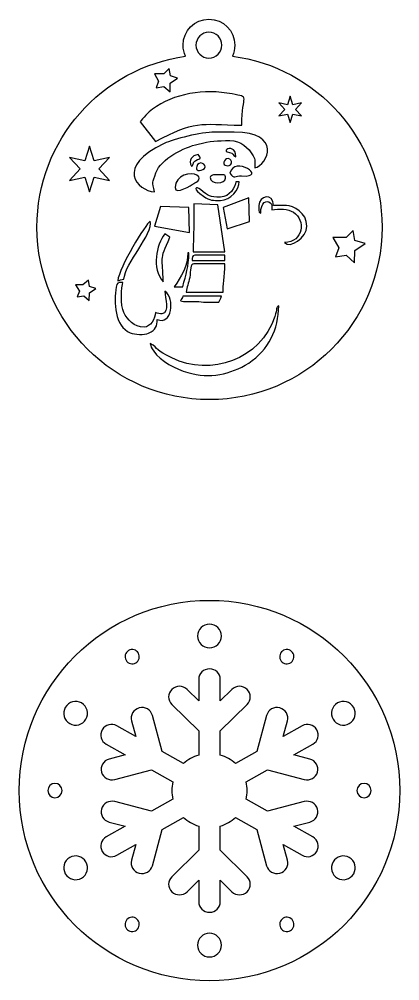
# Model space of a CAD drawing. Header units: centimetres. Extents: x -1 to 124, y -94 to 8.
# Drawn here: x 113.94 to 123.94, y -63.41 to -38.13 of the extents above; entities that cross this region are included whole.
import ezdxf

# ---------------------------------------------------------------- set-up
doc = ezdxf.new("R2010")
doc.units = ezdxf.units.CM
doc.header["$MEASUREMENT"] = 0
doc.layers.add('layer 1', color=7, linetype='Continuous')

msp = doc.modelspace()

# ---------------------------------------------------------------- linework, layer by layer
at = {"layer": 'layer 1', "color": 250}
for points, knots in [([(114.4031, -43.59626), (114.4031, -46.10093), (116.43353, -48.13135), (118.93819, -48.13135), (118.93819, -48.13135), (121.44285, -48.13135), (123.47328, -46.10093), (123.47328, -43.59626), (123.47328, -43.59626), (123.47328, -41.29534), (121.75967, -39.39486), (119.53909, -39.10087), (119.53909, -39.10087), (119.5804, -39.01308), (119.60352, -38.91506), (119.60352, -38.81162), (119.60352, -38.81162), (119.60352, -38.43592), (119.29896, -38.13135), (118.92326, -38.13135), (118.92326, -38.13135), (118.54756, -38.13135), (118.24299, -38.43592), (118.24299, -38.81162), (118.24299, -38.81162), (118.24299, -38.91661), (118.2668, -39.016), (118.30926, -39.10479), (118.30926, -39.10479), (116.10233, -39.41102), (114.4031, -41.30504), (114.4031, -43.59626)], [0, 0, 0, 0, 0.11111111, 0.11111111, 0.11111111, 0.11111111, 0.22222222, 0.22222222, 0.22222222, 0.22222222, 0.33333333, 0.33333333, 0.33333333, 0.33333333, 0.44444444, 0.44444444, 0.44444444, 0.44444444, 0.55555556, 0.55555556, 0.55555556, 0.55555556, 0.66666667, 0.66666667, 0.66666667, 0.66666667, 0.77777778, 0.77777778, 0.77777778, 0.77777778, 1, 1, 1, 1]), ([(119.26339, -38.81162), (119.26339, -38.99947), (119.11111, -39.15175), (118.92326, -39.15175), (118.92326, -39.15175), (118.7354, -39.15175), (118.58313, -38.99947), (118.58313, -38.81162), (118.58313, -38.81162), (118.58313, -38.62376), (118.7354, -38.47149), (118.92326, -38.47149), (118.92326, -38.47149), (119.11111, -38.47149), (119.26339, -38.62376), (119.26339, -38.81162)], [0, 0, 0, 0, 0.2, 0.2, 0.2, 0.2, 0.4, 0.4, 0.4, 0.4, 0.6, 0.6, 0.6, 0.6, 1, 1, 1, 1]), ([(117.90174, -40.04362), (117.90174, -40.04362), (117.74072, -39.89971), (117.74072, -39.89971), (117.74072, -39.89971), (117.74072, -39.89971), (117.53876, -39.93318), (117.53876, -39.93318), (117.53876, -39.93318), (117.53876, -39.93318), (117.60223, -39.76122), (117.60223, -39.76122), (117.60223, -39.76122), (117.60223, -39.76122), (117.49143, -39.56732), (117.49143, -39.56732), (117.49143, -39.56732), (117.49143, -39.56732), (117.74072, -39.56732), (117.74072, -39.56732), (117.74072, -39.56732), (117.74072, -39.56732), (117.87922, -39.42882), (117.87922, -39.42882), (117.87922, -39.42882), (117.87922, -39.42882), (117.91013, -39.61865), (117.91013, -39.61865), (117.91013, -39.61865), (117.91013, -39.61865), (118.10082, -39.67813), (118.10082, -39.67813), (118.10082, -39.67813), (118.10082, -39.67813), (117.90722, -39.81345), (117.90722, -39.81345), (117.90722, -39.81345), (117.90722, -39.81345), (117.90174, -40.04362), (117.90174, -40.04362)], [0, 0, 0, 0, 0.09090909, 0.09090909, 0.09090909, 0.09090909, 0.18181818, 0.18181818, 0.18181818, 0.18181818, 0.27272727, 0.27272727, 0.27272727, 0.27272727, 0.36363636, 0.36363636, 0.36363636, 0.36363636, 0.45454545, 0.45454545, 0.45454545, 0.45454545, 0.54545455, 0.54545455, 0.54545455, 0.54545455, 0.63636364, 0.63636364, 0.63636364, 0.63636364, 0.72727273, 0.72727273, 0.72727273, 0.72727273, 0.81818182, 0.81818182, 0.81818182, 0.81818182, 1, 1, 1, 1]), ([(117.51764, -41.34448), (117.51764, -41.34448), (117.11285, -40.82724), (117.11285, -40.82724), (117.11285, -40.82724), (117.17396, -40.73599), (117.342, -40.57009), (117.43668, -40.4989), (117.43668, -40.4989), (117.99163, -40.08164), (118.80739, -39.95104), (119.53229, -40.09445), (119.53229, -40.09445), (120.02397, -40.19171), (119.789, -40.08029), (119.789, -40.91719), (119.789, -40.91719), (118.66682, -40.89217), (118.56114, -40.79233), (117.51764, -41.34448)], [0, 0, 0, 0, 0.16666667, 0.16666667, 0.16666667, 0.16666667, 0.33333333, 0.33333333, 0.33333333, 0.33333333, 0.5, 0.5, 0.5, 0.5, 0.66666667, 0.66666667, 0.66666667, 0.66666667, 1, 1, 1, 1]), ([(121.05588, -40.84699), (121.05588, -40.84699), (120.98555, -40.62321), (120.98555, -40.62321), (120.98555, -40.62321), (120.98555, -40.62321), (120.75658, -40.67419), (120.75658, -40.67419), (120.75658, -40.67419), (120.75658, -40.67419), (120.91522, -40.50138), (120.91522, -40.50138), (120.91522, -40.50138), (120.91522, -40.50138), (120.75658, -40.32858), (120.75658, -40.32858), (120.75658, -40.32858), (120.75658, -40.32858), (120.98555, -40.37956), (120.98555, -40.37956), (120.98555, -40.37956), (120.98555, -40.37956), (121.05588, -40.15577), (121.05588, -40.15577), (121.05588, -40.15577), (121.05588, -40.15577), (121.12622, -40.37956), (121.12622, -40.37956), (121.12622, -40.37956), (121.12622, -40.37956), (121.3552, -40.32858), (121.3552, -40.32858), (121.3552, -40.32858), (121.3552, -40.32858), (121.19656, -40.50138), (121.19656, -40.50138), (121.19656, -40.50138), (121.19656, -40.50138), (121.3552, -40.67419), (121.3552, -40.67419), (121.3552, -40.67419), (121.3552, -40.67419), (121.12622, -40.62321), (121.12622, -40.62321), (121.12622, -40.62321), (121.12622, -40.62321), (121.05588, -40.84699), (121.05588, -40.84699)], [0, 0, 0, 0, 0.07692308, 0.07692308, 0.07692308, 0.07692308, 0.15384615, 0.15384615, 0.15384615, 0.15384615, 0.23076923, 0.23076923, 0.23076923, 0.23076923, 0.30769231, 0.30769231, 0.30769231, 0.30769231, 0.38461538, 0.38461538, 0.38461538, 0.38461538, 0.46153846, 0.46153846, 0.46153846, 0.46153846, 0.53846154, 0.53846154, 0.53846154, 0.53846154, 0.61538462, 0.61538462, 0.61538462, 0.61538462, 0.69230769, 0.69230769, 0.69230769, 0.69230769, 0.76923077, 0.76923077, 0.76923077, 0.76923077, 0.84615385, 0.84615385, 0.84615385, 0.84615385, 1, 1, 1, 1]), ([(119.47416, -41.32198), (119.13782, -41.32198), (118.9599, -41.3346), (118.64177, -41.41163), (118.64177, -41.41163), (118.27479, -41.5005), (117.66439, -41.79084), (117.53124, -42.16765), (117.53124, -42.16765), (117.43212, -42.44811), (117.42908, -42.3877), (117.49516, -42.67131), (117.49516, -42.67131), (117.03462, -42.63299), (116.4484, -42.00671), (117.74975, -41.39667), (117.74975, -41.39667), (117.98672, -41.28558), (118.73264, -41.0971), (119.06936, -41.0971), (119.06936, -41.0971), (119.06936, -41.0971), (119.58659, -41.0971), (119.58659, -41.0971), (119.58659, -41.0971), (120.84857, -41.0971), (120.48031, -41.95915), (120.12632, -42.04162), (120.12632, -42.04162), (120.12632, -41.89933), (120.14671, -41.81752), (120.08726, -41.72087), (120.08726, -41.72087), (119.95439, -41.50491), (119.77191, -41.32198), (119.47416, -41.32198)], [0, 0, 0, 0, 0.1, 0.1, 0.1, 0.1, 0.2, 0.2, 0.2, 0.2, 0.3, 0.3, 0.3, 0.3, 0.4, 0.4, 0.4, 0.4, 0.5, 0.5, 0.5, 0.5, 0.6, 0.6, 0.6, 0.6, 0.7, 0.7, 0.7, 0.7, 0.8, 0.8, 0.8, 0.8, 1, 1, 1, 1]), ([(116.30825, -41.76648), (116.30825, -41.76648), (116.03125, -42.06821), (116.03125, -42.06821), (116.03125, -42.06821), (116.03125, -42.06821), (116.30825, -42.36994), (116.30825, -42.36994), (116.30825, -42.36994), (116.30825, -42.36994), (115.90844, -42.28093), (115.90844, -42.28093), (115.90844, -42.28093), (115.90844, -42.28093), (115.78563, -42.67167), (115.78563, -42.67167), (115.78563, -42.67167), (115.78563, -42.67167), (115.66281, -42.28093), (115.66281, -42.28093), (115.66281, -42.28093), (115.66281, -42.28093), (115.26301, -42.36994), (115.26301, -42.36994), (115.26301, -42.36994), (115.26301, -42.36994), (115.54, -42.06821), (115.54, -42.06821), (115.54, -42.06821), (115.54, -42.06821), (115.26301, -41.76648), (115.26301, -41.76648), (115.26301, -41.76648), (115.26301, -41.76648), (115.66281, -41.85548), (115.66281, -41.85548), (115.66281, -41.85548), (115.66281, -41.85548), (115.78563, -41.46474), (115.78563, -41.46474), (115.78563, -41.46474), (115.78563, -41.46474), (115.90844, -41.85548), (115.90844, -41.85548), (115.90844, -41.85548), (115.90844, -41.85548), (116.30825, -41.76648), (116.30825, -41.76648)], [0, 0, 0, 0, 0.07692308, 0.07692308, 0.07692308, 0.07692308, 0.15384615, 0.15384615, 0.15384615, 0.15384615, 0.23076923, 0.23076923, 0.23076923, 0.23076923, 0.30769231, 0.30769231, 0.30769231, 0.30769231, 0.38461538, 0.38461538, 0.38461538, 0.38461538, 0.46153846, 0.46153846, 0.46153846, 0.46153846, 0.53846154, 0.53846154, 0.53846154, 0.53846154, 0.61538462, 0.61538462, 0.61538462, 0.61538462, 0.69230769, 0.69230769, 0.69230769, 0.69230769, 0.76923077, 0.76923077, 0.76923077, 0.76923077, 0.84615385, 0.84615385, 0.84615385, 0.84615385, 1, 1, 1, 1]), ([(118.63824, -41.68528), (118.73188, -41.79885), (118.71646, -41.77184), (118.58111, -41.84572), (118.58111, -41.84572), (118.48021, -41.90077), (118.54604, -41.9352), (118.46216, -41.99665), (118.46216, -41.99665), (118.38002, -41.83097), (118.47576, -41.72035), (118.63824, -41.68528)], [0, 0, 0, 0, 0.25, 0.25, 0.25, 0.25, 0.5, 0.5, 0.5, 0.5, 1, 1, 1, 1]), ([(119.63157, -41.74927), (119.52808, -41.7118), (119.58062, -41.6453), (119.46615, -41.63458), (119.46615, -41.63458), (119.35442, -41.62408), (119.35301, -41.57921), (119.39365, -41.55149), (119.39365, -41.55149), (119.45768, -41.50779), (119.62616, -41.50655), (119.63157, -41.74927)], [0, 0, 0, 0, 0.25, 0.25, 0.25, 0.25, 0.5, 0.5, 0.5, 0.5, 1, 1, 1, 1]), ([(119.78351, -42.24928), (119.61002, -42.23458), (119.58726, -42.34546), (119.47416, -42.17655), (119.47416, -42.17655), (119.58666, -41.69358), (120.4887, -42.30905), (119.78351, -42.24928)], [0, 0, 0, 0, 0.33333333, 0.33333333, 0.33333333, 0.33333333, 1, 1, 1, 1]), ([(118.76484, -42.08437), (118.62673, -42.14544), (118.54073, -42.08719), (118.62645, -41.95436), (118.62645, -41.95436), (118.7091, -41.82634), (118.93482, -42.00923), (118.76484, -42.08437)], [0, 0, 0, 0, 0.33333333, 0.33333333, 0.33333333, 0.33333333, 1, 1, 1, 1]), ([(119.34626, -41.96882), (119.26025, -41.93978), (119.35377, -41.73529), (119.46876, -41.81167), (119.46876, -41.81167), (119.56084, -41.87288), (119.53197, -42.03152), (119.34626, -41.96882)], [0, 0, 0, 0, 0.33333333, 0.33333333, 0.33333333, 0.33333333, 1, 1, 1, 1]), ([(118.60933, -42.23304), (118.78404, -42.33818), (118.51678, -42.45584), (118.51664, -42.45591), (118.51664, -42.45591), (118.48111, -42.47664), (118.03488, -42.76675), (118.03488, -42.55886), (118.03488, -42.55886), (118.03488, -42.21526), (118.45905, -42.14261), (118.60933, -42.23304)], [0, 0, 0, 0, 0.25, 0.25, 0.25, 0.25, 0.5, 0.5, 0.5, 0.5, 1, 1, 1, 1]), ([(119.36171, -42.31149), (119.36171, -42.44637), (118.95692, -42.49923), (118.95692, -42.289), (118.95692, -42.289), (118.95692, -42.26163), (119.00343, -42.22154), (119.04687, -42.22154), (119.04687, -42.22154), (119.33882, -42.22154), (119.36171, -42.19366), (119.36171, -42.31149)], [0, 0, 0, 0, 0.25, 0.25, 0.25, 0.25, 0.5, 0.5, 0.5, 0.5, 1, 1, 1, 1]), ([(119.72154, -42.40145), (119.71728, -42.59206), (119.50094, -42.89619), (119.22678, -42.89619), (119.22678, -42.89619), (119.03255, -42.89619), (118.95105, -42.90084), (118.77646, -42.7843), (118.77646, -42.7843), (118.48133, -42.58731), (118.57672, -42.50724), (118.7026, -42.60812), (118.7026, -42.60812), (118.91354, -42.77718), (118.94415, -42.80624), (119.22678, -42.80624), (119.22678, -42.80624), (119.46784, -42.80624), (119.61943, -42.5474), (119.63157, -42.40145), (119.63157, -42.40145), (119.63157, -42.40145), (119.72154, -42.40145), (119.72154, -42.40145)], [0, 0, 0, 0, 0.14285714, 0.14285714, 0.14285714, 0.14285714, 0.28571429, 0.28571429, 0.28571429, 0.28571429, 0.42857143, 0.42857143, 0.42857143, 0.42857143, 0.57142857, 0.57142857, 0.57142857, 0.57142857, 0.71428571, 0.71428571, 0.71428571, 0.71428571, 1, 1, 1, 1]), ([(120.91343, -43.99813), (121.4056, -43.99813), (121.47341, -43.40587), (121.14382, -43.20552), (121.14382, -43.20552), (121.00365, -43.12032), (120.76827, -43.0988), (120.57609, -43.14356), (120.57609, -43.14356), (120.57609, -43.04454), (120.59667, -43.00705), (120.53581, -42.95705), (120.53581, -42.95705), (120.44323, -42.88099), (120.28374, -42.9288), (120.28374, -43.23351), (120.28374, -43.23351), (120.22876, -43.19324), (120.23876, -43.24895), (120.23876, -43.03112), (120.23876, -43.03112), (120.23876, -42.77582), (120.62107, -42.68022), (120.62107, -43.03112), (120.62107, -43.03112), (120.62107, -43.03112), (120.9584, -43.03112), (120.9584, -43.03112), (120.9584, -43.03112), (121.13845, -43.03112), (121.49812, -43.2168), (121.49812, -43.57084), (121.49812, -43.57084), (121.49812, -43.86438), (121.04242, -44.18375), (120.91343, -43.99813)], [0, 0, 0, 0, 0.1, 0.1, 0.1, 0.1, 0.2, 0.2, 0.2, 0.2, 0.3, 0.3, 0.3, 0.3, 0.4, 0.4, 0.4, 0.4, 0.5, 0.5, 0.5, 0.5, 0.6, 0.6, 0.6, 0.6, 0.7, 0.7, 0.7, 0.7, 0.8, 0.8, 0.8, 0.8, 1, 1, 1, 1]), ([(119.40669, -43.63832), (119.40669, -43.63832), (119.29425, -43.0761), (119.29425, -43.0761), (119.29425, -43.0761), (119.29425, -43.0761), (119.9689, -42.82872), (119.9689, -42.82872), (119.9689, -42.82872), (119.9689, -42.82872), (119.98656, -43.45105), (119.98656, -43.45105), (119.98656, -43.45105), (119.98656, -43.45105), (119.40669, -43.63832), (119.40669, -43.63832)], [0, 0, 0, 0, 0.2, 0.2, 0.2, 0.2, 0.4, 0.4, 0.4, 0.4, 0.6, 0.6, 0.6, 0.6, 1, 1, 1, 1]), ([(118.3947, -43.0761), (118.3947, -43.0761), (118.4085, -43.73871), (118.4085, -43.73871), (118.4085, -43.73871), (118.4085, -43.73871), (117.49516, -43.57084), (117.49516, -43.57084), (117.49516, -43.57084), (117.49516, -43.57084), (117.65257, -43.05361), (117.65257, -43.05361), (117.65257, -43.05361), (117.65257, -43.05361), (118.3947, -43.0761), (118.3947, -43.0761)], [0, 0, 0, 0, 0.2, 0.2, 0.2, 0.2, 0.4, 0.4, 0.4, 0.4, 0.6, 0.6, 0.6, 0.6, 1, 1, 1, 1]), ([(119.15931, -43.00864), (119.15931, -43.00864), (119.33922, -44.24551), (119.33922, -44.24551), (119.33922, -44.24551), (119.33922, -44.24551), (118.50714, -44.24551), (118.50714, -44.24551), (118.50714, -44.24551), (118.519, -43.83047), (118.52964, -43.39908), (118.52964, -42.98615), (118.52964, -42.98615), (118.52964, -42.98615), (119.15931, -43.00864), (119.15931, -43.00864)], [0, 0, 0, 0, 0.2, 0.2, 0.2, 0.2, 0.4, 0.4, 0.4, 0.4, 0.6, 0.6, 0.6, 0.6, 1, 1, 1, 1]), ([(117.38271, -43.43591), (117.46293, -43.78021), (116.72121, -44.53682), (116.68557, -44.96515), (116.68557, -44.96515), (116.63198, -44.97763), (116.57248, -44.98885), (116.52814, -45.01012), (116.52814, -45.01012), (116.55906, -44.6386), (117.26166, -43.52461), (117.38271, -43.43591)], [0, 0, 0, 0, 0.25, 0.25, 0.25, 0.25, 0.5, 0.5, 0.5, 0.5, 1, 1, 1, 1]), ([(122.33421, -44.14152), (122.33421, -44.14152), (122.18068, -43.87284), (122.18068, -43.87284), (122.18068, -43.87284), (122.18068, -43.87284), (122.52612, -43.87284), (122.52612, -43.87284), (122.52612, -43.87284), (122.52612, -43.87284), (122.71803, -43.68092), (122.71803, -43.68092), (122.71803, -43.68092), (122.71803, -43.68092), (122.76086, -43.94396), (122.76086, -43.94396), (122.76086, -43.94396), (122.76086, -43.94396), (123.0251, -44.02637), (123.0251, -44.02637), (123.0251, -44.02637), (123.0251, -44.02637), (122.75683, -44.21389), (122.75683, -44.21389), (122.75683, -44.21389), (122.75683, -44.21389), (122.74924, -44.53284), (122.74924, -44.53284), (122.74924, -44.53284), (122.74924, -44.53284), (122.52612, -44.33342), (122.52612, -44.33342), (122.52612, -44.33342), (122.52612, -44.33342), (122.24625, -44.37979), (122.24625, -44.37979), (122.24625, -44.37979), (122.24625, -44.37979), (122.33421, -44.14152), (122.33421, -44.14152)], [0, 0, 0, 0, 0.09090909, 0.09090909, 0.09090909, 0.09090909, 0.18181818, 0.18181818, 0.18181818, 0.18181818, 0.27272727, 0.27272727, 0.27272727, 0.27272727, 0.36363636, 0.36363636, 0.36363636, 0.36363636, 0.45454545, 0.45454545, 0.45454545, 0.45454545, 0.54545455, 0.54545455, 0.54545455, 0.54545455, 0.63636364, 0.63636364, 0.63636364, 0.63636364, 0.72727273, 0.72727273, 0.72727273, 0.72727273, 0.81818182, 0.81818182, 0.81818182, 0.81818182, 1, 1, 1, 1]), ([(117.89995, -43.8632), (117.59758, -44.49335), (117.72004, -44.38345), (117.72004, -45.03261), (117.72004, -45.03261), (117.41269, -44.67902), (117.53713, -44.06423), (117.76502, -43.77325), (117.76502, -43.77325), (117.76502, -43.77325), (117.89995, -43.8632), (117.89995, -43.8632)], [0, 0, 0, 0, 0.25, 0.25, 0.25, 0.25, 0.5, 0.5, 0.5, 0.5, 1, 1, 1, 1]), ([(118.23728, -45.16754), (118.23728, -45.16754), (118.0124, -45.16754), (118.0124, -45.16754), (118.0124, -45.16754), (118.19226, -44.89892), (118.37221, -44.61135), (118.37221, -44.26799), (118.37221, -44.26799), (118.37221, -44.26799), (118.3947, -44.26799), (118.3947, -44.26799), (118.3947, -44.26799), (118.3947, -44.65687), (118.31886, -44.81737), (118.23728, -45.16754)], [0, 0, 0, 0, 0.2, 0.2, 0.2, 0.2, 0.4, 0.4, 0.4, 0.4, 0.6, 0.6, 0.6, 0.6, 1, 1, 1, 1]), ([(119.33922, -44.47039), (119.33922, -44.47039), (118.48466, -44.47039), (118.48466, -44.47039), (118.48466, -44.47039), (118.48466, -44.40835), (118.46872, -44.33546), (118.55212, -44.33546), (118.55212, -44.33546), (118.55212, -44.33546), (119.33922, -44.33546), (119.33922, -44.33546), (119.33922, -44.33546), (119.33922, -44.33546), (119.33922, -44.47039), (119.33922, -44.47039)], [0, 0, 0, 0, 0.2, 0.2, 0.2, 0.2, 0.4, 0.4, 0.4, 0.4, 0.6, 0.6, 0.6, 0.6, 1, 1, 1, 1]), ([(119.33922, -44.56034), (119.33922, -44.89302), (119.29425, -45.15094), (119.29425, -45.30248), (119.29425, -45.30248), (119.29425, -45.30248), (118.32723, -45.30248), (118.32723, -45.30248), (118.32723, -45.30248), (118.32992, -45.18169), (118.39467, -45.05892), (118.41768, -44.92066), (118.41768, -44.92066), (118.44917, -44.73128), (118.43033, -44.56034), (118.52964, -44.56034), (118.52964, -44.56034), (118.52964, -44.56034), (119.33922, -44.56034), (119.33922, -44.56034)], [0, 0, 0, 0, 0.16666667, 0.16666667, 0.16666667, 0.16666667, 0.33333333, 0.33333333, 0.33333333, 0.33333333, 0.5, 0.5, 0.5, 0.5, 0.66666667, 0.66666667, 0.66666667, 0.66666667, 1, 1, 1, 1]), ([(115.78747, -45.15601), (115.78747, -45.15601), (115.95445, -45.20808), (115.95445, -45.20808), (115.95445, -45.20808), (115.95445, -45.20808), (115.78492, -45.32658), (115.78492, -45.32658), (115.78492, -45.32658), (115.78492, -45.32658), (115.78013, -45.52813), (115.78013, -45.52813), (115.78013, -45.52813), (115.78013, -45.52813), (115.63913, -45.40213), (115.63913, -45.40213), (115.63913, -45.40213), (115.63913, -45.40213), (115.46228, -45.43142), (115.46228, -45.43142), (115.46228, -45.43142), (115.46228, -45.43142), (115.51786, -45.28085), (115.51786, -45.28085), (115.51786, -45.28085), (115.51786, -45.28085), (115.42083, -45.11105), (115.42083, -45.11105), (115.42083, -45.11105), (115.42083, -45.11105), (115.61277, -45.11708), (115.61277, -45.11708), (115.61277, -45.11708), (115.61277, -45.11708), (115.76041, -44.98978), (115.76041, -44.98978), (115.76041, -44.98978), (115.76041, -44.98978), (115.78747, -45.15601), (115.78747, -45.15601)], [0, 0, 0, 0, 0.09090909, 0.09090909, 0.09090909, 0.09090909, 0.18181818, 0.18181818, 0.18181818, 0.18181818, 0.27272727, 0.27272727, 0.27272727, 0.27272727, 0.36363636, 0.36363636, 0.36363636, 0.36363636, 0.45454545, 0.45454545, 0.45454545, 0.45454545, 0.54545455, 0.54545455, 0.54545455, 0.54545455, 0.63636364, 0.63636364, 0.63636364, 0.63636364, 0.72727273, 0.72727273, 0.72727273, 0.72727273, 0.81818182, 0.81818182, 0.81818182, 0.81818182, 1, 1, 1, 1]), ([(116.66308, -45.0551), (116.61989, -45.14511), (116.59443, -45.66922), (116.68621, -45.84155), (116.68621, -45.84155), (116.78517, -46.02734), (116.94131, -46.22451), (117.22529, -46.22451), (117.22529, -46.22451), (117.38773, -46.22451), (117.50501, -45.99405), (117.51764, -45.8422), (117.51764, -45.8422), (117.57974, -45.85667), (117.63242, -45.88992), (117.68932, -45.87817), (117.68932, -45.87817), (117.90956, -45.83272), (117.7692, -45.46791), (117.76502, -45.27998), (117.76502, -45.27998), (118.0465, -45.46847), (117.94103, -46.20367), (117.56262, -46.02211), (117.56262, -46.02211), (117.56262, -46.1868), (117.53101, -46.30586), (117.33883, -46.38303), (117.33883, -46.38303), (117.21711, -46.43192), (116.97905, -46.42797), (116.85111, -46.37381), (116.85111, -46.37381), (116.4521, -46.20488), (116.41383, -45.56789), (116.48746, -45.17183), (116.48746, -45.17183), (116.51026, -45.04923), (116.51447, -45.0551), (116.66308, -45.0551)], [0, 0, 0, 0, 0.09090909, 0.09090909, 0.09090909, 0.09090909, 0.18181818, 0.18181818, 0.18181818, 0.18181818, 0.27272727, 0.27272727, 0.27272727, 0.27272727, 0.36363636, 0.36363636, 0.36363636, 0.36363636, 0.45454545, 0.45454545, 0.45454545, 0.45454545, 0.54545455, 0.54545455, 0.54545455, 0.54545455, 0.63636364, 0.63636364, 0.63636364, 0.63636364, 0.72727273, 0.72727273, 0.72727273, 0.72727273, 0.81818182, 0.81818182, 0.81818182, 0.81818182, 1, 1, 1, 1]), ([(119.24926, -45.41491), (119.23396, -45.48064), (119.21, -45.51905), (119.1818, -45.57234), (119.1818, -45.57234), (119.07663, -45.57234), (118.97128, -45.57326), (118.86618, -45.57311), (118.86618, -45.57311), (118.73106, -45.57292), (118.70312, -45.55052), (118.57551, -45.54895), (118.57551, -45.54895), (118.48254, -45.5478), (118.34219, -45.55949), (118.2559, -45.55058), (118.2559, -45.55058), (118.10689, -45.53517), (118.21202, -45.50953), (118.23728, -45.41491), (118.23728, -45.41491), (118.23728, -45.41491), (119.24926, -45.41491), (119.24926, -45.41491)], [0, 0, 0, 0, 0.14285714, 0.14285714, 0.14285714, 0.14285714, 0.28571429, 0.28571429, 0.28571429, 0.28571429, 0.42857143, 0.42857143, 0.42857143, 0.42857143, 0.57142857, 0.57142857, 0.57142857, 0.57142857, 0.71428571, 0.71428571, 0.71428571, 0.71428571, 1, 1, 1, 1]), ([(117.94459, -47.03443), (118.97253, -47.54154), (120.28051, -47.07419), (120.65567, -45.94426), (120.65567, -45.94426), (120.72407, -45.73822), (120.67937, -45.71844), (120.756, -45.66229), (120.756, -45.66229), (120.756, -46.27662), (120.49421, -46.83163), (119.96783, -47.16795), (119.96783, -47.16795), (119.49138, -47.47236), (118.94802, -47.58951), (118.3691, -47.41952), (118.3691, -47.41952), (118.0538, -47.32692), (117.65013, -47.125), (117.47327, -46.85358), (117.47327, -46.85358), (117.4089, -46.7548), (117.39438, -46.74272), (117.38271, -46.65179), (117.38271, -46.65179), (117.60873, -46.80314), (117.52052, -46.82523), (117.94459, -47.03443)], [0, 0, 0, 0, 0.125, 0.125, 0.125, 0.125, 0.25, 0.25, 0.25, 0.25, 0.375, 0.375, 0.375, 0.375, 0.5, 0.5, 0.5, 0.5, 0.625, 0.625, 0.625, 0.625, 0.75, 0.75, 0.75, 0.75, 1, 1, 1, 1]), ([(118.9382, -63.40713), (121.69963, -63.40713), (123.93819, -61.16856), (123.93819, -58.40713), (123.93819, -58.40713), (123.93819, -55.64571), (121.69963, -53.40713), (118.9382, -53.40713), (118.9382, -53.40713), (116.17676, -53.40713), (113.9382, -55.64571), (113.9382, -58.40713), (113.9382, -58.40713), (113.9382, -61.16856), (116.17676, -63.40713), (118.9382, -63.40713)], [0, 0, 0, 0, 0.2, 0.2, 0.2, 0.2, 0.4, 0.4, 0.4, 0.4, 0.6, 0.6, 0.6, 0.6, 1, 1, 1, 1]), ([(118.9382, -54.65713), (118.76559, -54.65713), (118.6257, -54.51723), (118.6257, -54.34463), (118.6257, -54.34463), (118.6257, -54.17203), (118.76559, -54.03213), (118.9382, -54.03213), (118.9382, -54.03213), (119.1108, -54.03213), (119.25069, -54.17203), (119.25069, -54.34463), (119.25069, -54.34463), (119.25069, -54.51723), (119.1108, -54.65713), (118.9382, -54.65713)], [0, 0, 0, 0, 0.2, 0.2, 0.2, 0.2, 0.4, 0.4, 0.4, 0.4, 0.6, 0.6, 0.6, 0.6, 1, 1, 1, 1]), ([(117.0007, -55.05128), (116.91101, -55.10306), (116.79634, -55.07233), (116.74456, -54.98266), (116.74456, -54.98266), (116.6928, -54.89298), (116.72351, -54.77829), (116.81319, -54.72652), (116.81319, -54.72652), (116.90288, -54.67474), (117.01754, -54.70548), (117.06931, -54.79516), (117.06931, -54.79516), (117.12109, -54.88483), (117.09038, -54.99951), (117.0007, -55.05128)], [0, 0, 0, 0, 0.2, 0.2, 0.2, 0.2, 0.4, 0.4, 0.4, 0.4, 0.6, 0.6, 0.6, 0.6, 1, 1, 1, 1]), ([(121.13183, -54.98266), (121.08005, -55.07233), (120.96538, -55.10306), (120.87569, -55.05128), (120.87569, -55.05128), (120.78602, -54.99951), (120.7553, -54.88483), (120.80708, -54.79516), (120.80708, -54.79516), (120.85883, -54.70548), (120.97352, -54.67474), (121.0632, -54.72652), (121.0632, -54.72652), (121.15288, -54.77829), (121.18359, -54.89297), (121.13183, -54.98266)], [0, 0, 0, 0, 0.2, 0.2, 0.2, 0.2, 0.4, 0.4, 0.4, 0.4, 0.6, 0.6, 0.6, 0.6, 1, 1, 1, 1]), ([(121.37005, -60.10856), (121.37005, -60.10856), (120.87363, -59.82663), (120.87363, -59.82663), (120.87363, -59.82663), (120.87363, -59.82663), (120.98593, -60.23918), (120.98593, -60.23918), (120.98593, -60.23918), (121.02658, -60.38758), (120.93693, -60.54014), (120.78578, -60.57974), (120.78578, -60.57974), (120.63457, -60.61962), (120.47954, -60.53164), (120.43894, -60.38299), (120.43894, -60.38299), (120.43894, -60.38299), (120.18044, -59.43382), (120.18044, -59.43382), (120.18044, -59.43382), (120.18044, -59.43382), (119.61805, -59.11412), (119.61805, -59.11412), (119.61805, -59.11412), (119.50702, -59.21732), (119.37164, -59.29553), (119.2211, -59.34019), (119.2211, -59.34019), (119.2211, -59.34019), (119.2211, -59.97757), (119.2211, -59.97757), (119.2211, -59.97757), (119.2211, -59.97757), (119.92823, -60.67307), (119.92823, -60.67307), (119.92823, -60.67307), (120.03873, -60.78178), (120.03873, -60.95757), (119.92823, -61.06664), (119.92823, -61.06664), (119.81785, -61.17491), (119.63923, -61.17491), (119.52809, -61.06664), (119.52809, -61.06664), (119.52809, -61.06664), (119.2211, -60.76472), (119.2211, -60.76472), (119.2211, -60.76472), (119.2211, -60.76472), (119.2211, -61.32823), (119.2211, -61.32823), (119.2211, -61.32823), (119.2211, -61.48174), (119.09433, -61.60649), (118.93833, -61.60649), (118.93833, -61.60649), (118.78218, -61.60649), (118.65514, -61.48174), (118.65514, -61.32823), (118.65514, -61.32823), (118.65514, -61.32823), (118.65514, -60.76472), (118.65514, -60.76472), (118.65514, -60.76472), (118.65514, -60.76472), (118.34811, -61.06664), (118.34811, -61.06664), (118.34811, -61.06664), (118.23764, -61.17526), (118.05883, -61.17526), (117.94793, -61.06664), (117.94793, -61.06664), (117.83724, -60.95757), (117.83724, -60.78178), (117.94793, -60.67307), (117.94793, -60.67307), (117.94793, -60.67307), (118.65514, -59.97757), (118.65514, -59.97757), (118.65514, -59.97757), (118.65514, -59.97757), (118.65514, -59.34019), (118.65514, -59.34019), (118.65514, -59.34019), (118.50429, -59.29553), (118.3691, -59.21732), (118.25848, -59.11412), (118.25848, -59.11412), (118.25848, -59.11412), (117.69598, -59.43382), (117.69598, -59.43382), (117.69598, -59.43382), (117.69598, -59.43382), (117.43706, -60.38299), (117.43706, -60.38299), (117.43706, -60.38299), (117.39645, -60.53164), (117.2416, -60.61962), (117.09061, -60.57932), (117.09061, -60.57932), (116.93956, -60.54014), (116.85006, -60.38758), (116.89046, -60.23887), (116.89046, -60.23887), (116.89046, -60.23887), (117.00279, -59.82663), (117.00279, -59.82663), (117.00279, -59.82663), (117.00279, -59.82663), (116.50648, -60.10856), (116.50648, -60.10856), (116.50648, -60.10856), (116.37079, -60.18548), (116.19778, -60.14006), (116.1198, -60.00676), (116.1198, -60.00676), (116.04135, -59.87377), (116.08785, -59.70359), (116.22374, -59.62663), (116.22374, -59.62663), (116.22374, -59.62663), (116.7196, -59.34504), (116.7196, -59.34504), (116.7196, -59.34504), (116.7196, -59.34504), (116.30004, -59.23496), (116.30004, -59.23496), (116.30004, -59.23496), (116.14925, -59.19469), (116.05956, -59.04244), (116.10015, -58.89389), (116.10015, -58.89389), (116.1408, -58.74553), (116.29588, -58.65747), (116.44645, -58.69744), (116.44645, -58.69744), (116.44645, -58.69744), (117.41304, -58.95178), (117.41304, -58.95178), (117.41304, -58.95178), (117.41304, -58.95178), (117.97573, -58.63222), (117.97573, -58.63222), (117.97573, -58.63222), (117.95796, -58.55952), (117.94793, -58.48461), (117.94793, -58.40728), (117.94793, -58.40728), (117.94793, -58.32963), (117.95796, -58.25441), (117.97573, -58.18204), (117.97573, -58.18204), (117.97573, -58.18204), (117.41258, -57.86213), (117.41258, -57.86213), (117.41258, -57.86213), (117.41258, -57.86213), (116.44645, -58.11718), (116.44645, -58.11718), (116.44645, -58.11718), (116.29588, -58.15678), (116.1408, -58.06877), (116.10015, -57.92042), (116.10015, -57.92042), (116.05956, -57.77183), (116.14925, -57.61921), (116.30004, -57.57966), (116.30004, -57.57966), (116.30004, -57.57966), (116.7196, -57.46956), (116.7196, -57.46956), (116.7196, -57.46956), (116.7196, -57.46956), (116.22374, -57.18753), (116.22374, -57.18753), (116.22374, -57.18753), (116.08785, -57.11036), (116.04135, -56.94016), (116.1198, -56.80754), (116.1198, -56.80754), (116.19778, -56.67458), (116.37079, -56.62879), (116.50648, -56.70571), (116.50648, -56.70571), (116.50648, -56.70571), (117.00279, -56.98728), (117.00279, -56.98728), (117.00279, -56.98728), (117.00279, -56.98728), (116.89046, -56.57546), (116.89046, -56.57546), (116.89046, -56.57546), (116.84993, -56.42671), (116.93956, -56.27417), (117.09061, -56.23463), (117.09061, -56.23463), (117.2416, -56.19488), (117.39645, -56.28304), (117.43706, -56.43101), (117.43706, -56.43101), (117.43706, -56.43101), (117.69598, -57.38082), (117.69598, -57.38082), (117.69598, -57.38082), (117.69598, -57.38082), (118.25848, -57.69973), (118.25848, -57.69973), (118.25848, -57.69973), (118.3691, -57.59691), (118.50429, -57.51832), (118.65514, -57.47418), (118.65514, -57.47418), (118.65514, -57.47418), (118.65514, -56.83638), (118.65514, -56.83638), (118.65514, -56.83638), (118.65514, -56.83638), (117.94793, -56.14126), (117.94793, -56.14126), (117.94793, -56.14126), (117.83724, -56.03281), (117.83724, -55.85669), (117.94793, -55.74729), (117.94793, -55.74729), (118.05883, -55.63932), (118.23764, -55.63932), (118.34811, -55.74729), (118.34811, -55.74729), (118.34811, -55.74729), (118.65514, -56.04954), (118.65514, -56.04954), (118.65514, -56.04954), (118.65514, -56.04954), (118.65514, -55.48569), (118.65514, -55.48569), (118.65514, -55.48569), (118.65514, -55.33221), (118.78218, -55.20777), (118.93833, -55.20777), (118.93833, -55.20777), (119.09433, -55.20777), (119.2211, -55.33221), (119.2211, -55.48569), (119.2211, -55.48569), (119.2211, -55.48569), (119.2211, -56.04954), (119.2211, -56.04954), (119.2211, -56.04954), (119.2211, -56.04954), (119.52809, -55.74729), (119.52809, -55.74729), (119.52809, -55.74729), (119.63923, -55.63932), (119.81785, -55.63932), (119.92823, -55.74729), (119.92823, -55.74729), (120.03873, -55.85669), (120.03873, -56.03252), (119.92823, -56.14126), (119.92823, -56.14126), (119.92823, -56.14126), (119.2211, -56.83638), (119.2211, -56.83638), (119.2211, -56.83638), (119.2211, -56.83638), (119.2211, -57.47418), (119.2211, -57.47418), (119.2211, -57.47418), (119.37164, -57.51832), (119.50702, -57.59691), (119.61805, -57.69973), (119.61805, -57.69973), (119.61805, -57.69973), (120.18044, -57.38082), (120.18044, -57.38082), (120.18044, -57.38082), (120.18044, -57.38082), (120.43894, -56.43101), (120.43894, -56.43101), (120.43894, -56.43101), (120.47954, -56.28304), (120.63457, -56.19488), (120.78578, -56.23463), (120.78578, -56.23463), (120.93693, -56.27417), (121.02658, -56.42671), (120.98593, -56.57546), (120.98593, -56.57546), (120.98593, -56.57546), (120.87363, -56.98728), (120.87363, -56.98728), (120.87363, -56.98728), (120.87363, -56.98728), (121.37005, -56.70571), (121.37005, -56.70571), (121.37005, -56.70571), (121.50565, -56.62879), (121.67818, -56.67458), (121.75658, -56.80754), (121.75658, -56.80754), (121.8351, -56.94016), (121.7884, -57.11036), (121.65297, -57.18753), (121.65297, -57.18753), (121.65297, -57.18753), (121.15665, -57.46956), (121.15665, -57.46956), (121.15665, -57.46956), (121.15665, -57.46956), (121.57593, -57.57966), (121.57593, -57.57966), (121.57593, -57.57966), (121.72722, -57.61921), (121.81685, -57.77183), (121.77624, -57.92042), (121.77624, -57.92042), (121.73563, -58.06877), (121.58059, -58.15678), (121.42954, -58.11718), (121.42954, -58.11718), (121.42954, -58.11718), (120.46367, -57.86213), (120.46367, -57.86213), (120.46367, -57.86213), (120.46367, -57.86213), (119.90072, -58.18204), (119.90072, -58.18204), (119.90072, -58.18204), (119.9187, -58.25441), (119.92823, -58.32963), (119.92823, -58.40728), (119.92823, -58.40728), (119.92823, -58.48461), (119.9187, -58.55952), (119.90072, -58.63222), (119.90072, -58.63222), (119.90072, -58.63222), (120.46367, -58.95178), (120.46367, -58.95178), (120.46367, -58.95178), (120.46367, -58.95178), (121.42954, -58.69744), (121.42954, -58.69744), (121.42954, -58.69744), (121.58059, -58.65747), (121.73563, -58.74553), (121.77624, -58.89389), (121.77624, -58.89389), (121.81685, -59.04244), (121.72722, -59.19469), (121.57593, -59.23496), (121.57593, -59.23496), (121.57593, -59.23496), (121.15665, -59.34504), (121.15665, -59.34504), (121.15665, -59.34504), (121.15665, -59.34504), (121.65297, -59.62663), (121.65297, -59.62663), (121.65297, -59.62663), (121.7884, -59.70359), (121.8351, -59.87377), (121.75658, -60.00676), (121.75658, -60.00676), (121.67818, -60.14006), (121.50565, -60.18548), (121.37005, -60.10856)], [0, 0, 0, 0, 0.01075269, 0.01075269, 0.01075269, 0.01075269, 0.02150538, 0.02150538, 0.02150538, 0.02150538, 0.03225806, 0.03225806, 0.03225806, 0.03225806, 0.04301075, 0.04301075, 0.04301075, 0.04301075, 0.05376344, 0.05376344, 0.05376344, 0.05376344, 0.06451613, 0.06451613, 0.06451613, 0.06451613, 0.07526882, 0.07526882, 0.07526882, 0.07526882, 0.08602151, 0.08602151, 0.08602151, 0.08602151, 0.09677419, 0.09677419, 0.09677419, 0.09677419, 0.10752688, 0.10752688, 0.10752688, 0.10752688, 0.11827957, 0.11827957, 0.11827957, 0.11827957, 0.12903226, 0.12903226, 0.12903226, 0.12903226, 0.13978495, 0.13978495, 0.13978495, 0.13978495, 0.15053763, 0.15053763, 0.15053763, 0.15053763, 0.16129032, 0.16129032, 0.16129032, 0.16129032, 0.17204301, 0.17204301, 0.17204301, 0.17204301, 0.1827957, 0.1827957, 0.1827957, 0.1827957, 0.19354839, 0.19354839, 0.19354839, 0.19354839, 0.20430108, 0.20430108, 0.20430108, 0.20430108, 0.21505376, 0.21505376, 0.21505376, 0.21505376, 0.22580645, 0.22580645, 0.22580645, 0.22580645, 0.23655914, 0.23655914, 0.23655914, 0.23655914, 0.24731183, 0.24731183, 0.24731183, 0.24731183, 0.25806452, 0.25806452, 0.25806452, 0.25806452, 0.2688172, 0.2688172, 0.2688172, 0.2688172, 0.27956989, 0.27956989, 0.27956989, 0.27956989, 0.29032258, 0.29032258, 0.29032258, 0.29032258, 0.30107527, 0.30107527, 0.30107527, 0.30107527, 0.31182796, 0.31182796, 0.31182796, 0.31182796, 0.32258065, 0.32258065, 0.32258065, 0.32258065, 0.33333333, 0.33333333, 0.33333333, 0.33333333, 0.34408602, 0.34408602, 0.34408602, 0.34408602, 0.35483871, 0.35483871, 0.35483871, 0.35483871, 0.3655914, 0.3655914, 0.3655914, 0.3655914, 0.37634409, 0.37634409, 0.37634409, 0.37634409, 0.38709677, 0.38709677, 0.38709677, 0.38709677, 0.39784946, 0.39784946, 0.39784946, 0.39784946, 0.40860215, 0.40860215, 0.40860215, 0.40860215, 0.41935484, 0.41935484, 0.41935484, 0.41935484, 0.43010753, 0.43010753, 0.43010753, 0.43010753, 0.44086022, 0.44086022, 0.44086022, 0.44086022, 0.4516129, 0.4516129, 0.4516129, 0.4516129, 0.46236559, 0.46236559, 0.46236559, 0.46236559, 0.47311828, 0.47311828, 0.47311828, 0.47311828, 0.48387097, 0.48387097, 0.48387097, 0.48387097, 0.49462366, 0.49462366, 0.49462366, 0.49462366, 0.50537634, 0.50537634, 0.50537634, 0.50537634, 0.51612903, 0.51612903, 0.51612903, 0.51612903, 0.52688172, 0.52688172, 0.52688172, 0.52688172, 0.53763441, 0.53763441, 0.53763441, 0.53763441, 0.5483871, 0.5483871, 0.5483871, 0.5483871, 0.55913978, 0.55913978, 0.55913978, 0.55913978, 0.56989247, 0.56989247, 0.56989247, 0.56989247, 0.58064516, 0.58064516, 0.58064516, 0.58064516, 0.59139785, 0.59139785, 0.59139785, 0.59139785, 0.60215054, 0.60215054, 0.60215054, 0.60215054, 0.61290323, 0.61290323, 0.61290323, 0.61290323, 0.62365591, 0.62365591, 0.62365591, 0.62365591, 0.6344086, 0.6344086, 0.6344086, 0.6344086, 0.64516129, 0.64516129, 0.64516129, 0.64516129, 0.65591398, 0.65591398, 0.65591398, 0.65591398, 0.66666667, 0.66666667, 0.66666667, 0.66666667, 0.67741935, 0.67741935, 0.67741935, 0.67741935, 0.68817204, 0.68817204, 0.68817204, 0.68817204, 0.69892473, 0.69892473, 0.69892473, 0.69892473, 0.70967742, 0.70967742, 0.70967742, 0.70967742, 0.72043011, 0.72043011, 0.72043011, 0.72043011, 0.7311828, 0.7311828, 0.7311828, 0.7311828, 0.74193548, 0.74193548, 0.74193548, 0.74193548, 0.75268817, 0.75268817, 0.75268817, 0.75268817, 0.76344086, 0.76344086, 0.76344086, 0.76344086, 0.77419355, 0.77419355, 0.77419355, 0.77419355, 0.78494624, 0.78494624, 0.78494624, 0.78494624, 0.79569892, 0.79569892, 0.79569892, 0.79569892, 0.80645161, 0.80645161, 0.80645161, 0.80645161, 0.8172043, 0.8172043, 0.8172043, 0.8172043, 0.82795699, 0.82795699, 0.82795699, 0.82795699, 0.83870968, 0.83870968, 0.83870968, 0.83870968, 0.84946237, 0.84946237, 0.84946237, 0.84946237, 0.86021505, 0.86021505, 0.86021505, 0.86021505, 0.87096774, 0.87096774, 0.87096774, 0.87096774, 0.88172043, 0.88172043, 0.88172043, 0.88172043, 0.89247312, 0.89247312, 0.89247312, 0.89247312, 0.90322581, 0.90322581, 0.90322581, 0.90322581, 0.91397849, 0.91397849, 0.91397849, 0.91397849, 0.92473118, 0.92473118, 0.92473118, 0.92473118, 0.93548387, 0.93548387, 0.93548387, 0.93548387, 0.94623656, 0.94623656, 0.94623656, 0.94623656, 0.95698925, 0.95698925, 0.95698925, 0.95698925, 0.96774194, 0.96774194, 0.96774194, 0.96774194, 0.97849462, 0.97849462, 0.97849462, 0.97849462, 1, 1, 1, 1]), ([(115.69059, -56.53213), (115.6043, -56.68161), (115.4132, -56.73282), (115.26371, -56.64652), (115.26371, -56.64652), (115.11425, -56.56022), (115.06304, -56.36911), (115.14933, -56.21963), (115.14933, -56.21963), (115.23564, -56.07016), (115.42675, -56.01894), (115.57621, -56.10524), (115.57621, -56.10524), (115.72569, -56.19154), (115.7769, -56.38266), (115.69059, -56.53213)], [0, 0, 0, 0, 0.2, 0.2, 0.2, 0.2, 0.4, 0.4, 0.4, 0.4, 0.6, 0.6, 0.6, 0.6, 1, 1, 1, 1]), ([(122.61268, -56.64652), (122.46319, -56.73282), (122.27209, -56.68161), (122.1858, -56.53213), (122.1858, -56.53213), (122.09949, -56.38266), (122.1507, -56.19154), (122.30018, -56.10524), (122.30018, -56.10524), (122.44964, -56.01894), (122.64075, -56.07016), (122.72707, -56.21963), (122.72707, -56.21963), (122.81335, -56.36911), (122.76214, -56.56022), (122.61268, -56.64652)], [0, 0, 0, 0, 0.2, 0.2, 0.2, 0.2, 0.4, 0.4, 0.4, 0.4, 0.6, 0.6, 0.6, 0.6, 1, 1, 1, 1]), ([(114.87569, -58.59463), (114.77216, -58.59463), (114.68819, -58.51068), (114.68819, -58.40713), (114.68819, -58.40713), (114.68819, -58.30358), (114.77215, -58.21964), (114.87569, -58.21963), (114.87569, -58.21963), (114.97924, -58.21963), (115.0632, -58.30358), (115.0632, -58.40713), (115.0632, -58.40713), (115.0632, -58.51068), (114.97924, -58.59463), (114.87569, -58.59463)], [0, 0, 0, 0, 0.2, 0.2, 0.2, 0.2, 0.4, 0.4, 0.4, 0.4, 0.6, 0.6, 0.6, 0.6, 1, 1, 1, 1]), ([(123.0007, -58.59463), (122.89715, -58.59463), (122.81319, -58.51068), (122.81319, -58.40713), (122.81319, -58.40713), (122.81319, -58.30358), (122.89715, -58.21963), (123.0007, -58.21963), (123.0007, -58.21963), (123.10423, -58.21963), (123.1882, -58.30358), (123.1882, -58.40713), (123.1882, -58.40713), (123.1882, -58.51068), (123.10424, -58.59462), (123.0007, -58.59463)], [0, 0, 0, 0, 0.2, 0.2, 0.2, 0.2, 0.4, 0.4, 0.4, 0.4, 0.6, 0.6, 0.6, 0.6, 1, 1, 1, 1]), ([(115.26371, -60.16774), (115.4132, -60.08144), (115.6043, -60.13266), (115.69059, -60.28213), (115.69059, -60.28213), (115.7769, -60.43161), (115.72569, -60.62272), (115.57621, -60.70902), (115.57621, -60.70902), (115.42675, -60.79532), (115.23564, -60.74411), (115.14933, -60.59463), (115.14933, -60.59463), (115.06304, -60.44516), (115.11425, -60.25404), (115.26371, -60.16774)], [0, 0, 0, 0, 0.2, 0.2, 0.2, 0.2, 0.4, 0.4, 0.4, 0.4, 0.6, 0.6, 0.6, 0.6, 1, 1, 1, 1]), ([(122.30018, -60.70902), (122.1507, -60.62272), (122.09949, -60.43161), (122.1858, -60.28213), (122.1858, -60.28213), (122.27209, -60.13266), (122.46319, -60.08144), (122.61268, -60.16774), (122.61268, -60.16774), (122.76214, -60.25404), (122.81335, -60.44516), (122.72707, -60.59463), (122.72707, -60.59463), (122.64075, -60.74411), (122.44964, -60.79532), (122.30018, -60.70902)], [0, 0, 0, 0, 0.2, 0.2, 0.2, 0.2, 0.4, 0.4, 0.4, 0.4, 0.6, 0.6, 0.6, 0.6, 1, 1, 1, 1]), ([(117.06931, -62.01911), (117.01756, -62.10878), (116.90288, -62.13952), (116.81319, -62.08774), (116.81319, -62.08774), (116.72351, -62.03597), (116.6928, -61.92129), (116.74456, -61.83161), (116.74456, -61.83161), (116.79634, -61.74193), (116.91101, -61.71121), (117.0007, -61.76298), (117.0007, -61.76298), (117.09038, -61.81476), (117.12109, -61.92943), (117.06931, -62.01911)], [0, 0, 0, 0, 0.2, 0.2, 0.2, 0.2, 0.4, 0.4, 0.4, 0.4, 0.6, 0.6, 0.6, 0.6, 1, 1, 1, 1]), ([(120.80708, -62.01911), (120.7553, -61.92943), (120.78602, -61.81476), (120.87569, -61.76298), (120.87569, -61.76298), (120.96538, -61.71121), (121.08005, -61.74193), (121.13183, -61.83161), (121.13183, -61.83161), (121.18359, -61.92128), (121.15288, -62.03597), (121.0632, -62.08774), (121.0632, -62.08774), (120.97352, -62.13952), (120.85885, -62.10878), (120.80708, -62.01911)], [0, 0, 0, 0, 0.2, 0.2, 0.2, 0.2, 0.4, 0.4, 0.4, 0.4, 0.6, 0.6, 0.6, 0.6, 1, 1, 1, 1]), ([(118.9382, -62.15713), (119.1108, -62.15713), (119.25069, -62.29703), (119.25069, -62.46963), (119.25069, -62.46963), (119.25069, -62.64223), (119.1108, -62.78213), (118.9382, -62.78213), (118.9382, -62.78213), (118.76559, -62.78213), (118.6257, -62.64223), (118.6257, -62.46963), (118.6257, -62.46963), (118.6257, -62.29703), (118.76559, -62.15713), (118.9382, -62.15713)], [0, 0, 0, 0, 0.2, 0.2, 0.2, 0.2, 0.4, 0.4, 0.4, 0.4, 0.6, 0.6, 0.6, 0.6, 1, 1, 1, 1])]:
    msp.add_open_spline(points, degree=3, knots=knots, dxfattribs=at)

doc.saveas('drawing.dxf')
